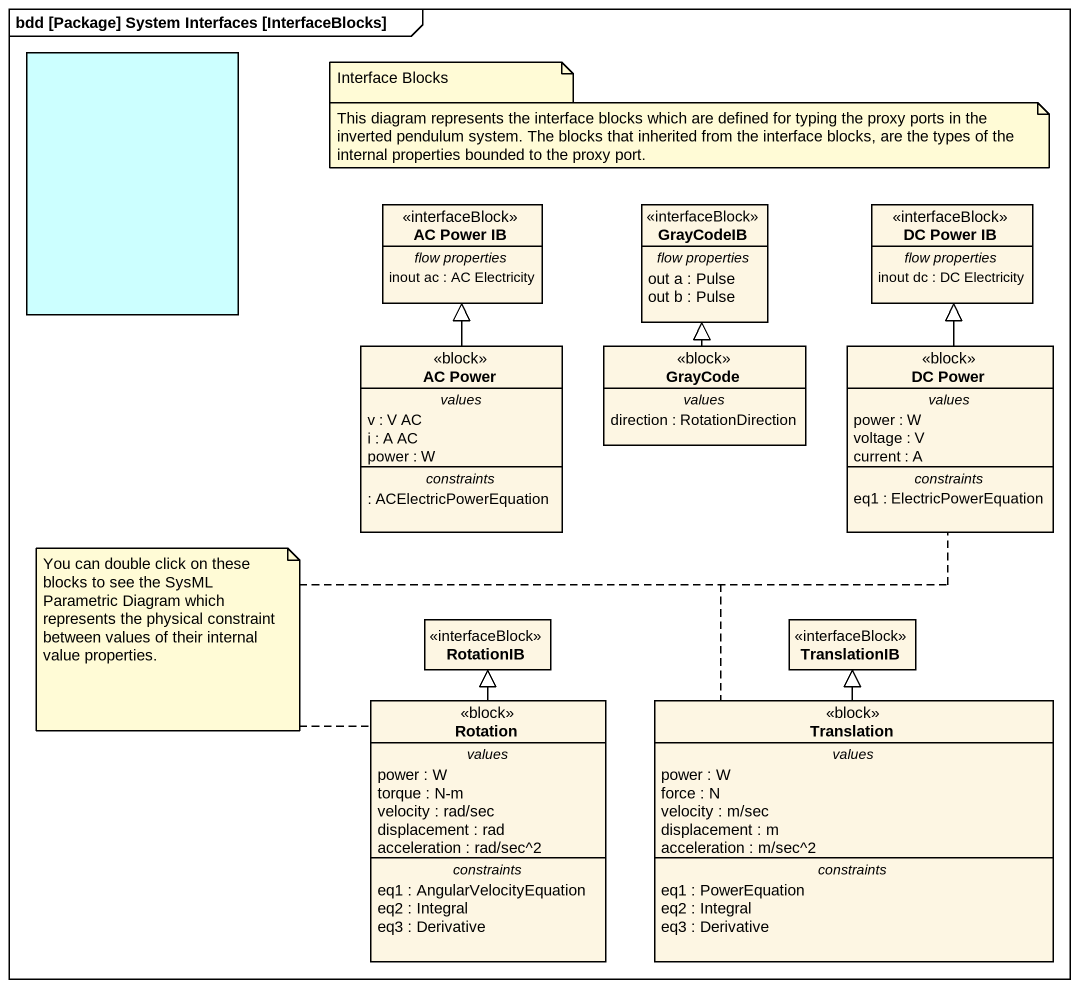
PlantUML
@startuml
mainframe bdd [Package] System Interfaces [InterfaceBlocks]
allowmixing
hide circle
hide empty members
rectangle " " as rectangle1 #CCFFFF
class "AC Power IB" as AC_Power_IB <<interfaceBlock>> {
  -- flow properties --
  inout ac : AC Electricity
}
class GrayCodeIB <<interfaceBlock>> {
  -- flow properties --
  out a : Pulse
  out b : Pulse
}
class "DC Power IB" as DC_Power_IB <<interfaceBlock>> {
  -- flow properties --
  inout dc : DC Electricity
}
class "AC Power" as AC_Power <<block>> {
  -- values --
  v : V AC
  i : A AC
  power : W
  -- constraints --
  : ACElectricPowerEquation
}
class GrayCode <<block>> {
  -- values --
  direction : RotationDirection
}
class "DC Power" as DC_Power <<block>> {
  -- values --
  power : W
  voltage : V
  current : A
  -- constraints --
  eq1 : ElectricPowerEquation
}
class RotationIB <<interfaceBlock>>
class TranslationIB <<interfaceBlock>>
class Rotation <<block>> {
  -- values --
  power : W
  torque : N-m
  velocity : rad/sec
  displacement : rad
  acceleration : rad/sec^2
  -- constraints --
  eq1 : AngularVelocityEquation
  eq2 : Integral
  eq3 : Derivative
}
class Translation <<block>> {
  -- values --
  power : W
  force : N
  velocity : m/sec
  displacement : m
  acceleration : m/sec^2
  -- constraints --
  eq1 : PowerEquation
  eq2 : Integral
  eq3 : Derivative
}
AC_Power -up-|> AC_Power_IB
GrayCode -up-|> GrayCodeIB
DC_Power -up-|> DC_Power_IB
Rotation -up-|> RotationIB
Translation -up-|> TranslationIB
note as N1
  Interface Blocks
end note
note as N2
  This diagram represents the interface blocks which are defined for typing the proxy ports in the inverted pendulum system. The blocks that inherited from the interface blocks, are the types of the internal properties bounded to the proxy port.
end note
note as N3
  You can double click on these blocks to see the SysML Parametric Diagram which represents the physical constraint between values of their internal value properties.
end note
N3 .. DC_Power
N3 .. Rotation
N3 .. Translation
@enduml
